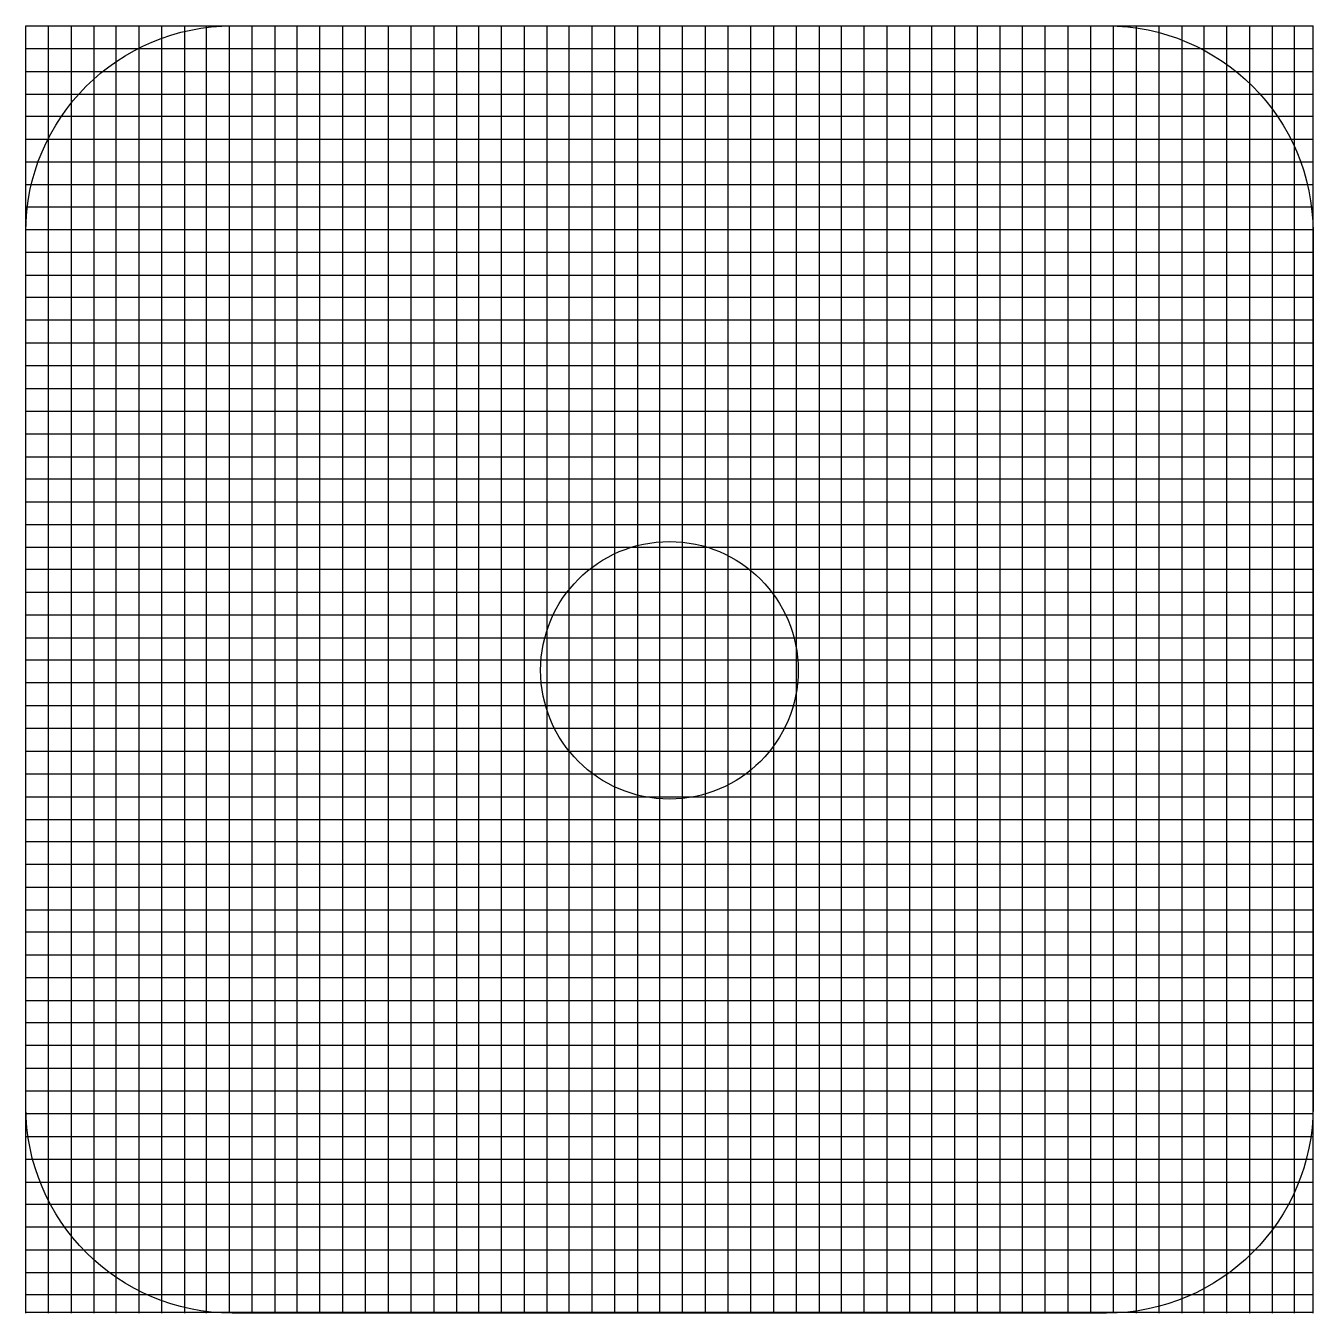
# Model space of a CAD drawing. Header units: millimetres. Extents: x 12 to 192, y -192 to -12.
import ezdxf

# ---------------------------------------------------------------- set-up
doc = ezdxf.new("R2010")
doc.units = ezdxf.units.MM
doc.header["$MEASUREMENT"] = 0
doc.layers.add('Layer 1', color=7, linetype='Continuous', lineweight=0)

msp = doc.modelspace()

# ---------------------------------------------------------------- linework, layer by layer
at = {"layer": 'Layer 1', "color": 240, "lineweight": 25, "true_color": 0xed2024}
for p, q in [((11.51, -11.7), (191.55, -11.7)), ((11.51, -191.74), (11.51, -11.7)), ((14.7, -191.74), (14.7, -11.7)), ((17.89, -191.74), (17.89, -11.7)), ((21.08, -191.74), (21.08, -11.7)), ((24.17, -191.74), (24.17, -11.7)), ((27.36, -191.74), (27.36, -11.7)), ((30.55, -191.74), (30.55, -11.7)), ((33.74, -191.74), (33.74, -11.7)), ((36.81, -191.74), (36.81, -11.7)), ((40, -191.74), (40, -11.7)), ((43.19, -191.74), (43.19, -11.7)), ((46.38, -191.74), (46.38, -11.7)), ((49.47, -191.74), (49.47, -11.7)), ((52.66, -191.74), (52.66, -11.7)), ((55.85, -191.74), (55.85, -11.7)), ((59.04, -191.74), (59.04, -11.7)), ((62.23, -191.74), (62.23, -11.7)), ((65.42, -191.74), (65.42, -11.7)), ((68.61, -191.74), (68.61, -11.7)), ((71.8, -191.74), (71.8, -11.7)), ((74.88, -191.74), (74.88, -11.7)), ((78.07, -191.74), (78.07, -11.7)), ((81.26, -191.74), (81.26, -11.7)), ((84.45, -191.74), (84.45, -11.7)), ((87.53, -191.74), (87.53, -11.7)), ((90.72, -191.74), (90.72, -11.7)), ((93.91, -191.74), (93.91, -11.7)), ((97.1, -191.74), (97.1, -11.7)), ((100.18, -191.74), (100.18, -11.7)), ((103.37, -191.74), (103.37, -11.7)), ((106.56, -191.74), (106.56, -11.7)), ((109.75, -191.74), (109.75, -11.7)), ((112.94, -191.74), (112.94, -11.7)), ((116.13, -191.74), (116.13, -11.7)), ((119.32, -191.74), (119.32, -11.7)), ((122.51, -191.74), (122.51, -11.7)), ((125.59, -191.74), (125.59, -11.7)), ((128.78, -191.74), (128.78, -11.7)), ((131.97, -191.74), (131.97, -11.7)), ((135.16, -191.74), (135.16, -11.7)), ((138.24, -191.74), (138.24, -11.7)), ((141.43, -191.74), (141.43, -11.7)), ((144.62, -191.74), (144.62, -11.7)), ((147.81, -191.74), (147.81, -11.7)), ((150.9, -191.74), (150.9, -11.7)), ((154.09, -191.74), (154.09, -11.7)), ((157.28, -191.74), (157.28, -11.7)), ((160.46, -191.74), (160.46, -11.7)), ((163.65, -191.74), (163.65, -11.7)), ((166.84, -191.74), (166.84, -11.7)), ((170.03, -191.74), (170.03, -11.7)), ((173.22, -191.74), (173.22, -11.7)), ((176.31, -191.74), (176.31, -11.7)), ((179.5, -191.74), (179.5, -11.7)), ((182.69, -191.74), (182.69, -11.7)), ((185.88, -191.74), (185.88, -11.7)), ((188.96, -191.74), (188.96, -11.7)), ((191.57, -191.75), (191.57, -11.71)), ((11.51, -14.89), (191.55, -14.89)), ((11.51, -18.08), (191.55, -18.08)), ((11.51, -21.27), (191.55, -21.27)), ((11.51, -24.35), (191.55, -24.35)), ((11.51, -27.54), (191.55, -27.54)), ((11.51, -30.73), (191.55, -30.73)), ((11.51, -33.92), (191.55, -33.92)), ((11.51, -37), (191.55, -37)), ((11.51, -40.19), (191.55, -40.19)), ((11.51, -43.38), (191.55, -43.38)), ((11.51, -46.57), (191.55, -46.57)), ((11.51, -49.65), (191.55, -49.65)), ((11.51, -52.84), (191.55, -52.84)), ((11.51, -56.03), (191.55, -56.03)), ((11.51, -59.22), (191.55, -59.22)), ((11.51, -62.41), (191.55, -62.41)), ((11.51, -65.6), (191.55, -65.6)), ((11.51, -68.79), (191.55, -68.79)), ((11.51, -71.98), (191.55, -71.98)), ((11.51, -75.07), (191.55, -75.07)), ((11.51, -78.26), (191.55, -78.26)), ((11.51, -81.45), (191.55, -81.45)), ((11.51, -84.63), (191.55, -84.63)), ((11.51, -87.71), (191.55, -87.71)), ((11.51, -90.9), (191.55, -90.9)), ((11.51, -94.09), (191.55, -94.09)), ((11.51, -97.28), (191.55, -97.28)), ((11.51, -100.37), (191.55, -100.37)), ((11.51, -103.56), (191.55, -103.56)), ((11.51, -106.75), (191.55, -106.75)), ((11.51, -109.94), (191.55, -109.94)), ((11.51, -113.13), (191.55, -113.13)), ((11.51, -116.32), (191.55, -116.32)), ((11.51, -119.51), (191.55, -119.51)), ((11.51, -122.69), (191.55, -122.69)), ((11.51, -125.78), (191.55, -125.78)), ((11.51, -128.97), (191.55, -128.97)), ((11.51, -132.16), (191.55, -132.16)), ((11.51, -135.35), (191.55, -135.35)), ((11.51, -138.43), (191.55, -138.43)), ((11.51, -141.62), (191.55, -141.62)), ((11.51, -144.81), (191.55, -144.81)), ((11.51, -148), (191.55, -148)), ((11.51, -151.08), (191.55, -151.08)), ((11.51, -154.27), (191.55, -154.27)), ((11.51, -157.46), (191.55, -157.46)), ((11.51, -160.65), (191.55, -160.65)), ((11.51, -163.84), (191.55, -163.84)), ((11.51, -167.03), (191.55, -167.03)), ((11.51, -170.22), (191.55, -170.22)), ((11.51, -173.41), (191.55, -173.41)), ((11.51, -176.49), (191.55, -176.49)), ((11.51, -179.68), (191.55, -179.68)), ((11.51, -182.87), (191.55, -182.87)), ((11.51, -186.06), (191.55, -186.06)), ((11.51, -189.14), (191.55, -189.14)), ((11.51, -191.62), (191.55, -191.62))]:
    msp.add_line(p, q, dxfattribs=at)
at = {"layer": 'Layer 1', "color": 18, "lineweight": 25, "true_color": 0x000000}
msp.add_circle((101.53, -101.84), 18.01, dxfattribs=at)
msp.add_circle((101.53, -101.84), 18.01, dxfattribs=at)
msp.add_open_spline([(162.67, -11.7), (162.67, -11.7), (40.4, -11.71), (40.4, -11.71), (24.45, -11.71), (11.53, -24.63), (11.51, -40.58), (11.51, -40.58), (11.52, -162.85), (11.52, -162.85), (11.53, -178.8), (24.45, -191.73), (40.39, -191.74), (40.39, -191.74), (162.67, -191.73), (162.67, -191.73), (178.61, -191.72), (191.54, -178.8), (191.55, -162.86), (191.55, -162.86), (191.54, -40.58), (191.54, -40.58), (191.54, -24.64), (178.62, -11.71), (162.67, -11.7)], degree=3, knots=[0, 0, 0, 0, 1, 1, 1, 2, 2, 2, 3, 3, 3, 4, 4, 4, 5, 5, 5, 6, 6, 6, 7, 7, 7, 8, 8, 8, 8], dxfattribs=at)
msp.add_open_spline([(162.67, -11.7), (162.67, -11.7), (40.4, -11.71), (40.4, -11.71), (24.45, -11.71), (11.53, -24.63), (11.51, -40.58), (11.51, -40.58), (11.52, -162.85), (11.52, -162.85), (11.53, -178.8), (24.45, -191.73), (40.39, -191.74), (40.39, -191.74), (162.67, -191.73), (162.67, -191.73), (178.61, -191.72), (191.54, -178.8), (191.55, -162.86), (191.55, -162.86), (191.54, -40.58), (191.54, -40.58), (191.54, -24.64), (178.62, -11.71), (162.67, -11.7)], degree=3, knots=[0, 0, 0, 0, 1, 1, 1, 2, 2, 2, 3, 3, 3, 4, 4, 4, 5, 5, 5, 6, 6, 6, 7, 7, 7, 8, 8, 8, 8], dxfattribs=at)

doc.saveas('drawing.dxf')
